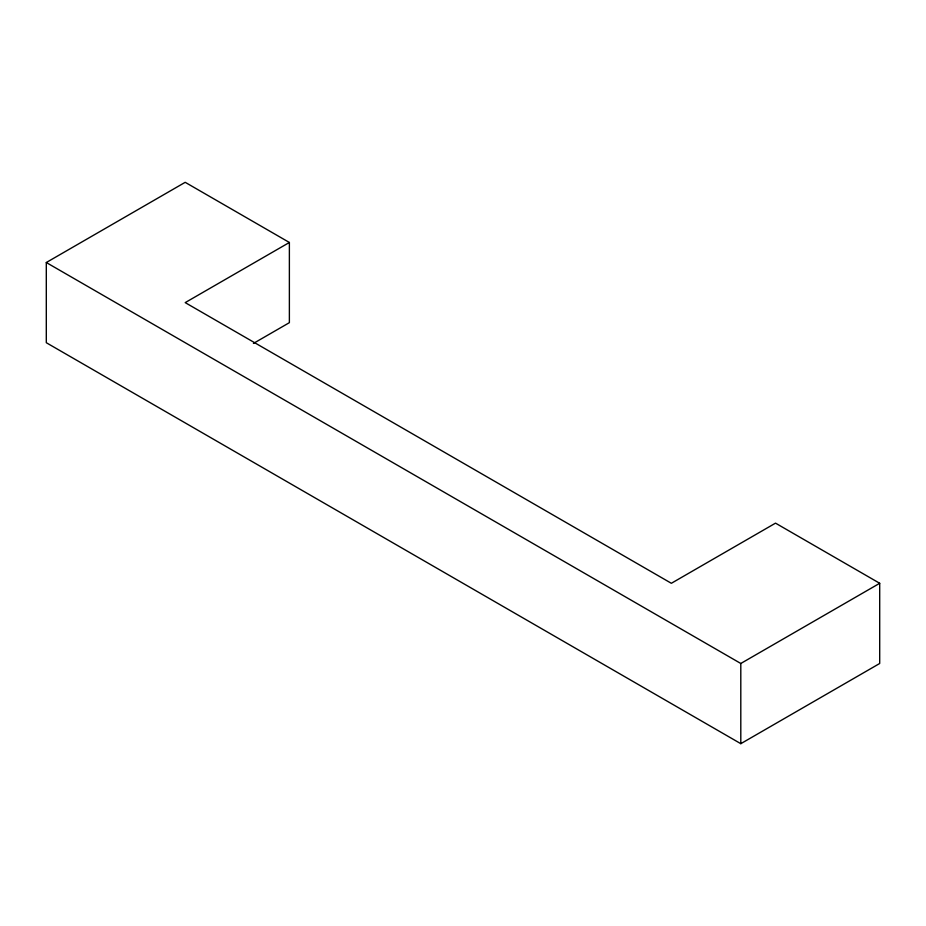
<?xml version="1.0" encoding="UTF-8"?>
<svg xmlns="http://www.w3.org/2000/svg" width="926" height="926" viewBox="0 0 926 926"><rect width="100%" height="100%" fill="white"/><g stroke="black" fill="none" stroke-linecap="round" stroke-linejoin="round"><path stroke-width="1.39" d="M289.375 242.473L185.2 302.617L671.35 583.287L775.525 523.144L879.7 583.287L879.7 663.479L740.8 743.682L46.3 342.713L46.3 262.521L185.2 182.318L289.375 242.473L289.375 322.665L253.411 343.43M46.3 262.521L740.8 663.479L879.7 583.287M740.8 663.479L740.8 743.682"/></g></svg>
